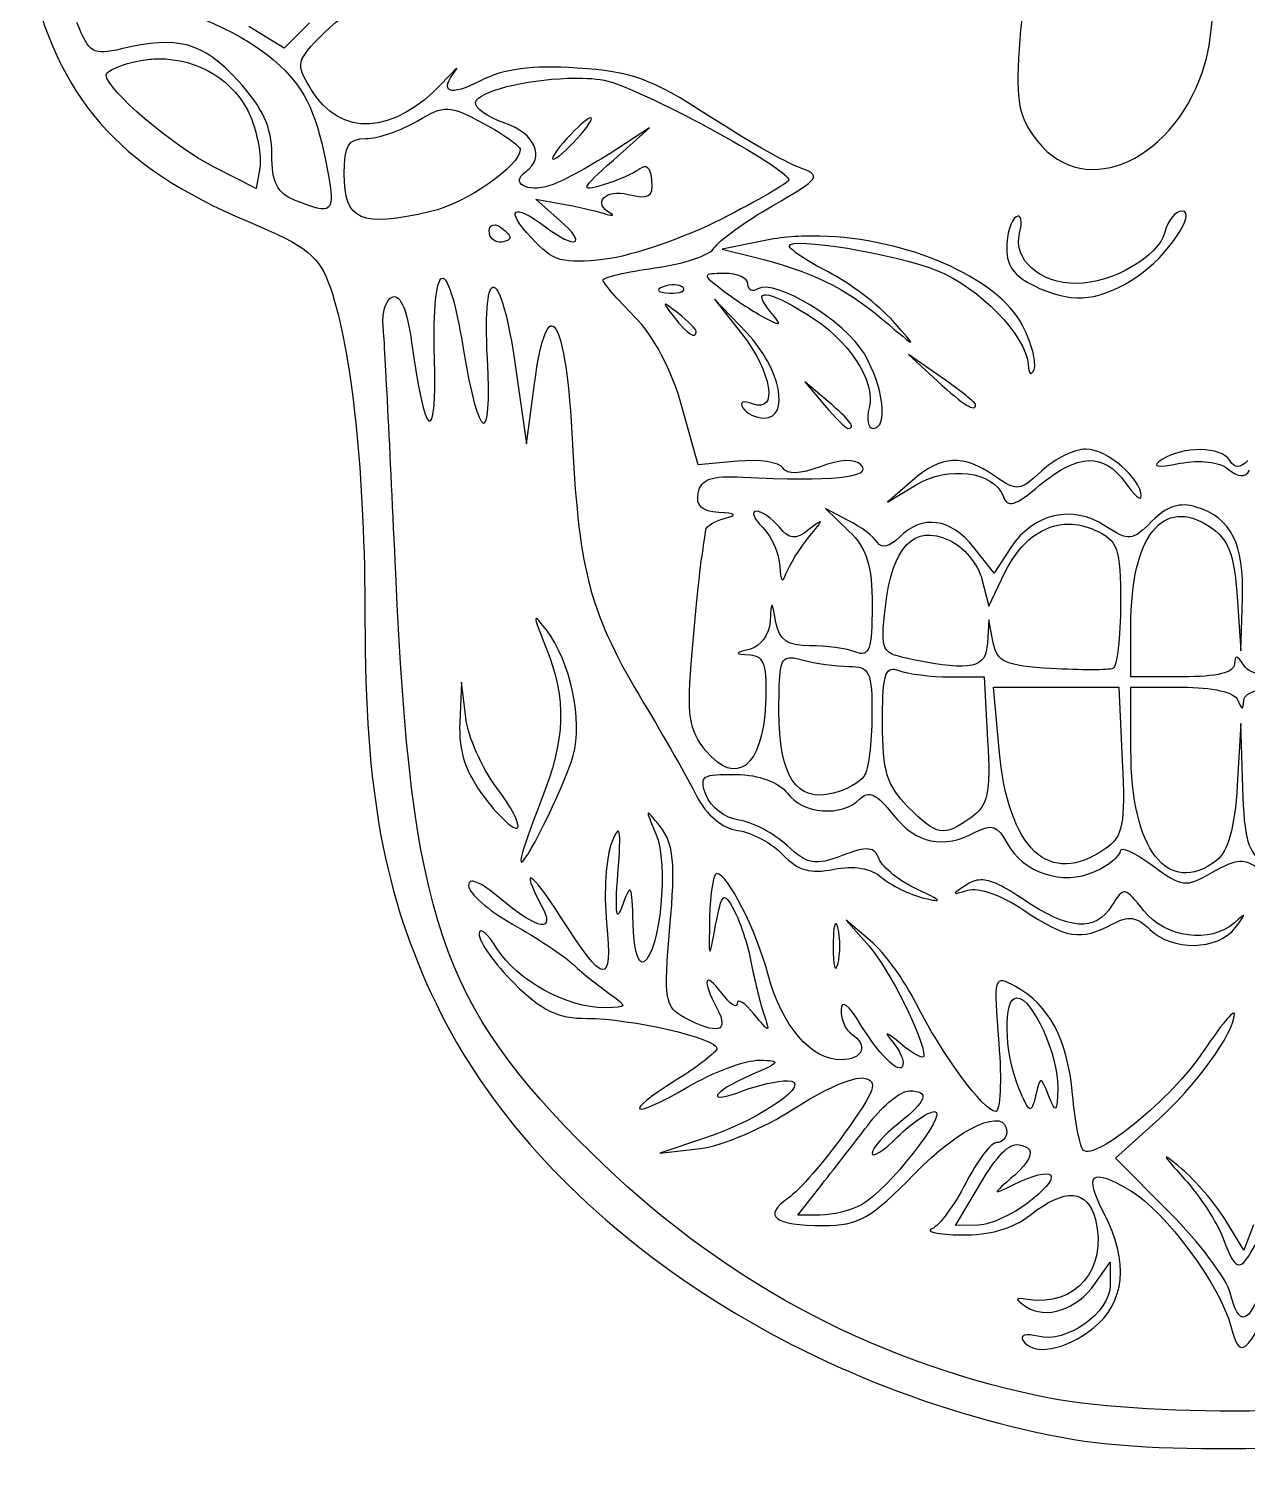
# Model space of a CAD drawing. Extents: x 66.6 to 134, y 115.4 to 211.9.
# Drawn here: x 67.28 to 100.51, y 115.4 to 154.36 of the extents above; entities that cross this region are included whole.
import ezdxf

# ---------------------------------------------------------------- set-up
doc = ezdxf.new("R2010")
doc.units = 0
doc.layers.add('Layer_1', color=7, linetype='CONTINUOUS')

msp = doc.modelspace()

# ---------------------------------------------------------------- linework, layer by layer
at = {"layer": 'Layer_1', "color": 7}
for points in [[(74.938819, 154.521875), (74.241533, 153.824589), (73.285725, 154.414938)], [(70.811319, 153.536855), (70.811319, 153.536855)], [(81.965159, 153.005481), (81.965159, 153.005481)], [(78.705826, 152.16598), (78.705826, 152.16598)], [(82.603467, 151.926201), (82.603467, 151.926201)], [(83.221932, 150.775815), (84.209709, 151.65776), (83.129879, 150.957716)], [(73.578971, 150.566906), (73.485265, 150.000808), (72.356376, 150.571314)], [(81.771132, 149.123272), (81.105265, 149.706458), (81.81082, 149.582986)], [(98.723758, 149.386201), (98.723758, 149.386201)], [(80.007796, 149.007518), (80.007796, 149.007518)], [(87.314154, 148.576466), (86.185265, 148.34716), (87.031932, 148.138251)], [(88.858107, 148.701592), (88.858107, 148.701592)], [(86.25582, 147.684048), (86.25582, 147.684048)], [(84.891564, 147.375921), (84.891564, 147.375921)], [(85.97966, 146.987312), (86.717186, 146.048593)], [(86.858297, 146.065682), (85.97966, 146.987312), (85.97966, 146.987312)], [(84.633043, 146.846201), (84.633043, 146.846201)], [(91.265265, 145.476433), (92.056811, 144.750481)], [(92.182487, 144.838125), (91.265265, 145.476433), (91.265265, 145.476433)], [(80.553498, 145.13027), (80.848951, 143.036201), (81.069987, 144.675517)], [(88.443043, 144.729534), (88.980478, 144.094534)], [(89.078043, 144.192101), (88.443043, 144.729534), (88.443043, 144.729534)], [(86.603086, 142.564362), (85.535381, 142.462387), (85.09055, 144.061464)], [(96.10769, 142.89509), (96.10769, 142.89509)], [(91.366687, 142.031888), (90.70082, 141.450908), (91.474727, 141.921646)], [(87.117922, 141.201757), (87.117922, 141.201757)], [(89.626502, 140.953158), (89.007487, 141.271762), (89.642487, 140.661566)], [(95.639159, 140.851186), (95.639159, 140.851186)], [(94.059375, 140.211224), (93.601314, 139.512284), (93.047896, 140.216186)], [(93.269483, 139.352981), (93.455242, 138.613251), (93.890702, 139.512834)], [(100.229128, 138.876731), (100.332757, 137.391757), (100.376301, 138.802868)], [(81.124558, 138.275355), (81.124558, 138.275355)], [(93.579267, 137.617757), (93.458549, 138.238423), (93.419964, 137.603423)], [(98.744154, 136.686201), (97.333043, 136.686201), (97.333043, 138.084084)], [(88.018606, 137.205448), (88.018606, 137.205448)], [(90.879414, 136.892909), (90.879414, 136.892909)], [(79.078447, 136.54509), (79.033246, 135.443213)], [(79.195854, 135.581016), (79.078447, 136.54509), (79.078447, 136.54509)], [(92.39195, 136.686201), (93.331769, 136.686201), (93.427132, 134.959244)], [(93.585329, 136.403979), (95.294648, 136.403979), (97.004519, 136.403979), (97.098225, 134.394249)], [(93.740221, 134.700725), (93.585329, 136.403979), (93.585329, 136.403979)], [(97.333043, 136.403979), (98.720453, 136.403979)], [(97.333043, 134.692456), (97.333043, 136.403979), (97.333043, 136.403979)], [(100.38402, 133.662235), (100.33055, 135.416201), (100.231883, 133.722868)], [(84.16892, 132.96991), (84.16892, 132.96991)], [(93.298699, 131.149797), (93.298699, 131.149797)], [(89.293017, 129.956415), (89.293017, 129.956415)], [(90.236698, 129.487881), (89.571932, 130.050121), (90.193151, 129.342911)], [(94.220882, 127.937312), (94.220882, 127.937312)], [(91.286211, 125.397312), (91.286211, 125.397312)], [(98.385864, 122.080651), (96.909159, 123.562868), (98.01269, 124.550645)], [(85.761932, 124.122353), (84.491932, 123.694609), (85.594362, 123.829658)], [(94.222536, 123.931631), (94.222536, 123.931631)], [(88.859761, 122.010645), (88.251769, 122.010645), (88.911577, 122.852904)], [(93.179635, 121.738897), (92.554007, 121.728423), (93.137191, 122.717305)], [(100.673958, 121.746062), (100.411029, 121.058145), (99.900051, 121.887173)], [(96.353534, 120.133207), (96.768598, 120.725214), (96.768598, 120.104545)]]:
    msp.add_lwpolyline(points, dxfattribs=at)
for points in [[(95.674987, 157.615296), (94.593641, 155.863077), (94.375374, 155.26434), (94.283169, 153.801988)], [(99.359861, 153.422752), (99.551055, 154.074293), (99.706602, 155.877312), (99.705473, 157.429534)], [(67.275826, 155.962752), (68.070651, 152.468172), (69.691634, 150.60587), (73.241075, 149.10839)], [(75.327425, 154.235242), (76.199893, 155.107709), (76.811375, 155.198257), (78.471008, 154.701021)], [(70.344439, 155.024583), (71.406089, 155.017127), (73.24011, 154.204869), (74.137353, 153.344481)], [(69.810314, 153.80695), (69.034121, 153.621832), (68.925649, 153.686266), (68.595435, 154.529041)], [(72.983107, 152.944298), (72.025784, 153.988918), (71.347361, 154.173534), (69.810314, 153.80695)], [(74.980713, 152.700108), (74.550101, 153.409795), (74.56461, 153.472426), (75.327425, 154.235242)], [(70.346093, 153.491103), (70.500796, 153.520124), (70.656746, 153.534797), (70.811319, 153.536855)], [(70.811319, 153.536855), (71.893326, 153.551251), (72.929301, 152.926727), (73.327065, 151.96644)], [(94.283169, 153.801988), (94.191415, 152.346802), (94.272255, 151.94231), (94.785877, 151.291201)], [(69.393043, 153.098086), (69.393043, 153.215827), (69.821671, 153.392721), (70.346093, 153.491103)], [(74.137353, 153.344481), (74.862529, 152.649093), (75.147523, 152.011195), (75.433812, 150.444534)], [(79.59714, 152.937132), (78.7504, 152.499265), (78.457199, 152.619946), (78.918043, 153.216597)], [(78.918043, 153.216597), (79.034459, 153.367324), (78.875709, 153.21846), (78.565265, 152.885869)], [(82.236908, 153.286049), (80.991493, 153.365351), (80.231293, 153.265066), (79.59714, 152.937132)], [(85.791147, 152.001168), (84.272061, 152.988934), (83.709425, 153.192287), (82.236908, 153.286049)], [(94.785877, 151.291201), (96.094942, 149.631732), (98.588373, 150.793748), (99.359861, 153.422752)], [(72.356376, 150.571314), (71.216963, 151.14716), (69.393043, 152.702532), (69.393043, 153.098086)], [(73.908598, 150.933465), (73.908598, 151.67114), (73.664928, 152.200304), (72.983107, 152.944298)], [(78.565265, 152.885869), (77.231268, 151.45671), (75.780728, 151.381617), (74.980713, 152.700108)], [(79.465399, 152.349534), (79.52486, 152.660879), (80.840168, 152.962589), (81.965159, 153.005481)], [(81.965159, 153.005481), (82.340156, 153.019778), (82.694179, 153.005487), (82.973333, 152.953117)], [(82.973333, 152.953117), (83.880523, 152.782926), (88.028035, 150.539279), (88.00207, 150.232868)], [(80.258598, 151.78509), (79.792932, 151.940312), (79.435751, 152.194312), (79.465399, 152.349534)], [(73.327065, 151.96644), (73.516877, 151.508193), (73.630505, 150.87831), (73.578971, 150.566906)], [(77.871836, 151.837456), (78.253028, 152.062633), (78.467901, 152.17443), (78.705826, 152.16598)], [(78.705826, 152.16598), (78.943748, 152.157533), (79.204721, 152.029077), (79.679269, 151.773516)], [(88.270512, 150.580134), (87.899683, 150.716292), (86.783765, 151.355731), (85.791147, 152.001168)], [(76.475607, 151.361757), (76.800908, 151.361757), (77.429019, 151.575876), (77.871836, 151.837456)], [(79.679269, 151.773516), (80.23054, 151.476638), (80.681932, 151.157521), (80.681932, 151.064653)], [(80.830759, 150.459969), (81.373325, 150.848651), (81.08867, 151.508399), (80.258598, 151.78509)], [(82.603467, 151.926201), (82.525859, 151.926201), (82.232881, 151.672201), (81.951932, 151.361757)], [(82.234154, 151.361757), (82.515103, 151.672201), (82.681078, 151.926201), (82.603467, 151.926201)], [(75.884154, 150.397683), (75.884154, 151.188472), (75.990554, 151.361757), (76.475607, 151.361757)], [(81.951932, 151.361757), (81.670982, 151.051312), (81.504454, 150.797312), (81.582065, 150.797312)], [(81.582065, 150.797312), (81.659676, 150.797312), (81.953204, 151.051312), (82.234154, 151.361757)], [(74.543598, 149.677243), (74.052407, 149.874677), (73.908598, 150.159148), (73.908598, 150.933465)], [(80.681932, 151.064653), (80.681932, 150.617579), (79.207027, 149.594188), (78.239496, 149.369666)], [(83.129879, 150.957716), (82.536061, 150.572627), (81.796012, 150.17705), (81.485605, 150.078529)], [(82.939709, 150.097822), (82.301975, 149.913183), (82.329102, 149.97847), (83.221932, 150.775815)], [(75.433812, 150.444534), (75.637438, 149.330248), (75.56428, 149.266979), (74.543598, 149.677243)], [(78.239496, 149.369666), (76.333172, 148.927296), (75.884154, 149.123277), (75.884154, 150.397683)], [(81.485605, 150.078529), (80.862057, 149.880623), (80.398696, 150.150453), (80.830759, 150.459969)], [(83.939064, 150.535486), (83.777472, 150.407174), (83.327765, 150.210171), (82.939709, 150.097822)], [(84.274203, 150.217986), (84.248583, 150.558095), (84.1204, 150.679479), (83.939064, 150.535486)], [(87.564956, 149.532274), (88.888127, 150.299977), (88.91708, 150.342734), (88.270512, 150.580134)], [(83.151376, 149.315095), (82.637884, 149.602268), (82.997, 149.997576), (83.627626, 149.8393)], [(83.627626, 149.8393), (84.188387, 149.698556), (84.30803, 149.768906), (84.274203, 150.217986)], [(88.00207, 150.232868), (87.995489, 150.155257), (87.163467, 149.67205), (86.152742, 149.159102)], [(80.9851, 148.652536), (80.246528, 149.44472), (80.480055, 149.62747), (81.370399, 148.954048)], [(81.81082, 149.582986), (82.198876, 149.514925), (82.706876, 149.399906), (82.939709, 149.327773)], [(82.939709, 149.327773), (83.172543, 149.255631), (83.267793, 149.249989), (83.151376, 149.315095)], [(85.974149, 148.380234), (86.090091, 148.573582), (86.806072, 149.091967), (87.564956, 149.532274)], [(94.20214, 149.229105), (94.061393, 149.142118), (93.946376, 148.754495), (93.946376, 148.368107)], [(94.299154, 148.780417), (94.386465, 149.114288), (94.342887, 149.316091), (94.20214, 149.229105)], [(97.524866, 147.612392), (98.302039, 148.120409), (99.157564, 149.386201), (98.723758, 149.386201)], [(98.723758, 149.386201), (98.550425, 149.386201), (98.341341, 149.127395), (98.258534, 148.810733)], [(73.241075, 149.10839), (74.902252, 148.407553), (75.201577, 148.166727), (75.504367, 147.292135)], [(79.835265, 148.838845), (79.835265, 148.962134), (79.906591, 149.024533), (80.007796, 149.007518)], [(80.117487, 148.539534), (79.962265, 148.539534), (79.835265, 148.674462), (79.835265, 148.838845)], [(80.007796, 149.007518), (80.04153, 149.001845), (80.078682, 148.986851), (80.117487, 148.962868)], [(80.117487, 148.962868), (80.272709, 148.866935), (80.399709, 148.73256), (80.399709, 148.66411)], [(81.370399, 148.954048), (82.204481, 148.323177), (82.528571, 148.460069), (81.771132, 149.123272)], [(86.152742, 149.159102), (85.142016, 148.646152), (83.719554, 148.15736), (82.992076, 148.072657)], [(80.399709, 148.66411), (80.399709, 148.59566), (80.272709, 148.539534), (80.117487, 148.539534)], [(82.992076, 148.072657), (81.826735, 147.936973), (81.587899, 148.005973), (80.9851, 148.652536)], [(88.858107, 148.701592), (88.324526, 148.714622), (87.80178, 148.675568), (87.314154, 148.576466)], [(88.019709, 148.430947), (88.019709, 148.696726), (90.900699, 148.222867), (92.041926, 147.769488)], [(89.078043, 147.726492), (88.495959, 148.02499), (88.019709, 148.341925), (88.019709, 148.430947)], [(94.380183, 146.261363), (93.681767, 147.611949), (91.170289, 148.645128), (88.858107, 148.701592)], [(95.848619, 147.410645), (94.848401, 147.410645), (94.111386, 148.062381), (94.299154, 148.780417)], [(98.258534, 148.810733), (98.084775, 148.14628), (96.818704, 147.410645), (95.848619, 147.410645)], [(78.343675, 145.365638), (78.270783, 148.160919), (78.691909, 148.307508), (79.128606, 145.639041)], [(79.786757, 145.367842), (79.639132, 148.076679), (80.160836, 147.914982), (80.553498, 145.13027)], [(84.351371, 147.834532), (85.127959, 147.941339), (85.858209, 148.186886), (85.974149, 148.380234)], [(87.031932, 148.138251), (88.600943, 147.751214), (89.536205, 147.301013), (90.544275, 146.447122)], [(93.946376, 148.368107), (93.946376, 147.844966), (94.180578, 147.564677), (94.863598, 147.269534)], [(82.939709, 147.503801), (82.939709, 147.578788), (83.574786, 147.727725), (84.351371, 147.834532)], [(86.25582, 147.684048), (85.62769, 147.67517), (85.626928, 147.670654), (86.185265, 147.240322)], [(86.89082, 147.39411), (86.89082, 147.558493), (86.60507, 147.688987), (86.25582, 147.684048)], [(90.841932, 146.390347), (90.453876, 146.826584), (89.660126, 147.428002), (89.078043, 147.726492)], [(92.041926, 147.769488), (93.186225, 147.314893), (94.49691, 145.964045), (94.532868, 145.201926)], [(75.504367, 147.292135), (76.093269, 145.591133), (76.448598, 142.188321), (76.448598, 138.242834)], [(81.069987, 144.675517), (81.429643, 147.343372), (81.928527, 146.545394), (82.109028, 143.014154)], [(83.792991, 146.513819), (83.323628, 146.98318), (82.939709, 147.428815), (82.939709, 147.503801)], [(84.580126, 147.32135), (84.354989, 147.231259), (84.421678, 147.16457), (84.750453, 147.151024)], [(84.891564, 147.375921), (84.79352, 147.379957), (84.681989, 147.362112), (84.580126, 147.32135)], [(84.750453, 147.151024), (85.04796, 147.13877), (85.214649, 147.205521), (85.120869, 147.2993)], [(85.120869, 147.2993), (85.073978, 147.346186), (84.989605, 147.371885), (84.891564, 147.375921)], [(87.16312, 147.264023), (87.013223, 147.17138), (86.89082, 147.229727), (86.89082, 147.39411)], [(87.491093, 146.659342), (86.97457, 147.285483), (87.392047, 147.2511), (88.498164, 146.576659)], [(90.06582, 145.48911), (89.546678, 146.378909), (87.628688, 147.551759), (87.16312, 147.264023)], [(94.863598, 147.269534), (95.824548, 146.854298), (96.497987, 146.941146), (97.524866, 147.612392)], [(76.943037, 146.253647), (76.903874, 146.625994), (77.021744, 146.982478), (77.204866, 147.046294)], [(77.204866, 147.046294), (77.416141, 147.119917), (77.604592, 146.666338), (77.720802, 145.804956)], [(86.185265, 147.240322), (86.495709, 147.001051), (87.003709, 146.666544), (87.314154, 146.497284)], [(85.09055, 144.061464), (84.816174, 145.048338), (84.319641, 145.987167), (83.792991, 146.513819)], [(84.633043, 146.846201), (84.618474, 146.831636), (84.703361, 146.717234), (84.878884, 146.493423)], [(84.98582, 146.60036), (84.76201, 146.775885), (84.647611, 146.860769), (84.633043, 146.846201)], [(84.878884, 146.493423), (85.24757, 146.023312), (85.479709, 145.874191), (85.479709, 146.106471)], [(85.479709, 146.106471), (85.479709, 146.165075), (85.257459, 146.387325), (84.98582, 146.60036)], [(87.314154, 146.497284), (87.819941, 146.221516), (87.838173, 146.238599), (87.491093, 146.659342)], [(88.498164, 146.576659), (89.637012, 145.88226), (90.386515, 144.754985), (90.195355, 144.023979)], [(77.286996, 139.508423), (77.13678, 142.845701), (76.982199, 145.8813), (76.943037, 146.253647)], [(90.544275, 146.447122), (91.540999, 145.602834), (91.543003, 145.60223), (90.841932, 146.390347)], [(94.691067, 145.063573), (94.765853, 145.247076), (94.626012, 145.78598), (94.380183, 146.261363)], [(77.720802, 145.804956), (78.080497, 143.13878), (78.40776, 142.908069), (78.343675, 145.365638)], [(86.717186, 146.048593), (87.549191, 144.989543), (87.726049, 143.859951), (87.017047, 144.132019)], [(87.330689, 143.741757), (88.055902, 143.741757), (87.779849, 145.099065), (86.858297, 146.065682)], [(79.128606, 145.639041), (79.55256, 143.048449), (79.921436, 142.896549), (79.786757, 145.367842)], [(90.303395, 143.459534), (90.72501, 143.459534), (90.593553, 144.584588), (90.06582, 145.48911)], [(94.532868, 145.201926), (94.545206, 144.940411), (94.61577, 144.878805), (94.691067, 145.063573)], [(92.056811, 144.750481), (92.787236, 144.080663), (93.099709, 143.889404), (93.099709, 144.112173)], [(93.099709, 144.112173), (93.099709, 144.160594), (92.686959, 144.487165), (92.182487, 144.838125)], [(87.017047, 144.132019), (86.765906, 144.228395), (86.652489, 144.181205), (86.751363, 144.021224)], [(89.615478, 143.459534), (89.841327, 143.459534), (89.674785, 143.686862), (89.078043, 144.192101)], [(86.751363, 144.021224), (86.846196, 143.86778), (87.107017, 143.741757), (87.330689, 143.741757)], [(88.980478, 144.094534), (89.276174, 143.745284), (89.561924, 143.459534), (89.615478, 143.459534)], [(90.195355, 144.023979), (90.114244, 143.713808), (90.162705, 143.459534), (90.303395, 143.459534)], [(82.109028, 143.014154), (82.287776, 139.517164), (82.600831, 138.379297), (84.044344, 135.980645)], [(100.029035, 142.588616), (99.793837, 142.96917), (98.746578, 142.980609), (98.179709, 142.60901)], [(87.846628, 142.382461), (87.750179, 142.538513), (87.190416, 142.620372), (86.603086, 142.564362)], [(89.977076, 142.461836), (89.802487, 142.636425), (89.403651, 142.619926), (88.863619, 142.416085)], [(93.62116, 142.159771), (92.757526, 142.764686), (92.168255, 142.731108), (91.366687, 142.031888)], [(94.844306, 141.907865), (95.880109, 142.779435), (96.603208, 142.803286), (97.175947, 141.985586)], [(96.10769, 142.89509), (95.792502, 142.89509), (95.249752, 142.627927), (94.901631, 142.300882)], [(97.615265, 141.610759), (97.615265, 142.095193), (96.676137, 142.89509), (96.10769, 142.89509)], [(98.179709, 142.60901), (97.878632, 142.411646), (98.02066, 142.382518), (98.672495, 142.507588)], [(98.672495, 142.507588), (99.215682, 142.611809), (99.751828, 142.548352), (99.988246, 142.352145)], [(100.525682, 142.588616), (100.304744, 142.367679), (100.16558, 142.367679), (100.029035, 142.588616)], [(86.755772, 142.131106), (89.136056, 142.006795), (90.311427, 142.127485), (89.977076, 142.461836)], [(88.863619, 142.416085), (88.306574, 142.205824), (87.962709, 142.194637), (87.846628, 142.382461)], [(91.474727, 141.921646), (92.341813, 142.449469), (93.589156, 142.289712), (93.847158, 141.617374)], [(94.901631, 142.300882), (94.309593, 141.744693), (94.226789, 141.735571), (93.62116, 142.159771)], [(99.988246, 142.352145), (100.260861, 142.125893), (100.444791, 142.115183), (100.569779, 142.317418)], [(85.535934, 141.695645), (85.611945, 142.07949), (85.883507, 142.176659), (86.755772, 142.131106)], [(93.847158, 141.617374), (93.975468, 141.283003), (94.168423, 141.339148), (94.844306, 141.907865)], [(97.175947, 141.985586), (97.41758, 141.640606), (97.615265, 141.472027), (97.615265, 141.610759)], [(86.093763, 141.169236), (85.628607, 141.19246), (85.466549, 141.345278), (85.535934, 141.695645)], [(97.333043, 138.084084), (97.333043, 140.513744), (98.207652, 141.618427), (99.474514, 140.788346)], [(99.110159, 141.316409), (98.673449, 141.455014), (98.31882, 141.340867), (97.90796, 140.930008)], [(86.25582, 141.007178), (86.616007, 141.101305), (86.571949, 141.14536), (86.093763, 141.169236)], [(87.117922, 141.201757), (86.970619, 141.201757), (87.049839, 141.002502), (87.293758, 140.75858)], [(87.740242, 140.775118), (87.545424, 141.009865), (87.265225, 141.201757), (87.117922, 141.201757)], [(93.047896, 140.216186), (92.420276, 141.014076), (91.646849, 141.119768), (91.021075, 140.493997)], [(96.625283, 140.805985), (95.736503, 141.388337), (94.668255, 141.140492), (94.059375, 140.211224)], [(100.376301, 138.802868), (100.423057, 140.329052), (100.080868, 141.008319), (99.110159, 141.316409)], [(85.62964, 139.931757), (85.679252, 140.242201), (85.728892, 140.582437), (85.740435, 140.687474)], [(85.740435, 140.687474), (85.751969, 140.792509), (85.984182, 140.936194), (86.25582, 141.007178)], [(87.293758, 140.75858), (87.537679, 140.514661), (87.747286, 140.038411), (87.759534, 139.700247)], [(88.55053, 140.699601), (88.180268, 140.414554), (88.027586, 140.428894), (87.740242, 140.775118)], [(88.54998, 140.491793), (88.969946, 141.006024), (88.969983, 141.022517), (88.55053, 140.699601)], [(90.420802, 140.351785), (90.324652, 140.507363), (89.967105, 140.777949), (89.626502, 140.953158)], [(89.642487, 140.661566), (90.1372, 140.186123), (90.277487, 139.735285), (90.277487, 138.620967)], [(90.637431, 138.591754), (90.822961, 140.237759), (91.411188, 140.854759), (92.375965, 140.415175)], [(93.890702, 139.512834), (94.311637, 140.381969), (94.94658, 140.852952), (95.639159, 140.851186)], [(95.639159, 140.851186), (95.870017, 140.850596), (96.107309, 140.797549), (96.345265, 140.689128)], [(96.345265, 140.689128), (96.983025, 140.398546), (97.05082, 140.205944), (97.05082, 138.68491)], [(97.90796, 140.930008), (97.359464, 140.381512), (97.283662, 140.3746), (96.625283, 140.805985)], [(99.474514, 140.788346), (99.988393, 140.451641), (100.14721, 140.048992), (100.229128, 138.876731)], [(87.937577, 139.508423), (88.023186, 139.741257), (88.298596, 140.184024), (88.54998, 140.491793)], [(91.021075, 140.493997), (90.759156, 140.232078), (90.528417, 140.177662), (90.420802, 140.351785)], [(92.375965, 140.415175), (92.765474, 140.237705), (93.167395, 139.759731), (93.269483, 139.352981)], [(85.368915, 137.35152), (85.462528, 138.460256), (85.580028, 139.621312), (85.62964, 139.931757)], [(82.623863, 123.703979), (78.510895, 127.76085), (77.708862, 130.135945), (77.286996, 139.508423)], [(87.759534, 139.700247), (87.774512, 139.286958), (87.832946, 139.223864), (87.937577, 139.508423)], [(87.654254, 138.167868), (87.533124, 138.796758), (87.531366, 138.797218), (87.493297, 138.188814)], [(90.277487, 138.620967), (90.277487, 137.432656), (90.201888, 137.219666), (89.831003, 137.361993)], [(91.409131, 137.151427), (90.51428, 137.330399), (90.498665, 137.360622), (90.637431, 138.591754)], [(97.05082, 138.68491), (97.05082, 137.759407), (96.95557, 136.962923), (96.839154, 136.914956)], [(76.448598, 138.242834), (76.448598, 133.53953), (76.967653, 130.733773), (78.386119, 127.775808)], [(81.124558, 138.275355), (81.064106, 138.29907), (81.15252, 138.058636), (81.388591, 137.471685)], [(81.394102, 137.96502), (81.250528, 138.151541), (81.160829, 138.261128), (81.124558, 138.275355)], [(82.125013, 134.540872), (82.397981, 135.492661), (82.052736, 137.109407), (81.394102, 137.96502)], [(87.493297, 138.188814), (87.472159, 137.850946), (87.233015, 137.516211), (86.961376, 137.445226)], [(88.580296, 137.532868), (87.970953, 137.532868), (87.746956, 137.68658), (87.654254, 138.167868)], [(89.831003, 137.361993), (89.585475, 137.456213), (89.022473, 137.532868), (88.580296, 137.532868)], [(93.419964, 137.603423), (93.378601, 136.919957), (92.995775, 136.8341), (91.409131, 137.151427)], [(95.163459, 136.912202), (93.913415, 136.984516), (93.682126, 137.087586), (93.579267, 137.617757)], [(81.388591, 137.471685), (81.955902, 136.061152), (81.92021, 135.009064), (81.246376, 133.299534)], [(85.744843, 134.670409), (85.275632, 135.242163), (85.222622, 135.61891), (85.368915, 137.35152)], [(86.961376, 137.445226), (86.511384, 137.327633), (86.509998, 137.313547), (86.947595, 137.283719)], [(86.947595, 137.283719), (87.335078, 137.257309), (87.416883, 136.99769), (87.370928, 135.940959)], [(87.737487, 135.751893), (87.737487, 136.865802), (87.755267, 137.183965), (88.018606, 137.205448)], [(88.018606, 137.205448), (88.106385, 137.212608), (88.221828, 137.186841), (88.372487, 137.146466)], [(88.372487, 137.146466), (88.721737, 137.05287), (89.293237, 136.974542), (89.642487, 136.972284)], [(100.408825, 137.004805), (100.230401, 137.286476), (100.162256, 137.295448), (100.159123, 137.038979)], [(89.642487, 136.972284), (90.211955, 136.96883), (90.276942, 136.830075), (90.273076, 135.627868)], [(90.559709, 135.43384), (90.559709, 136.605209), (90.614703, 136.927081), (90.879414, 136.892909)], [(90.879414, 136.892909), (90.917231, 136.888027), (90.958814, 136.8756), (91.005643, 136.857631)], [(91.005643, 136.857631), (91.251171, 136.763411), (91.875153, 136.686201), (92.39195, 136.686201)], [(96.839154, 136.914956), (96.722737, 136.866973), (95.9686, 136.865621), (95.163459, 136.912202)], [(100.159123, 137.038979), (100.15625, 136.80437), (99.682591, 136.686201), (98.744154, 136.686201)], [(102.733297, 136.781564), (101.139515, 136.655306), (100.597008, 136.707726), (100.408825, 137.004805)], [(98.720453, 136.403979), (99.566459, 136.403979), (100.163286, 136.266288), (100.250075, 136.051201)], [(100.414887, 136.051201), (100.429554, 136.283416), (100.91974, 136.403979), (101.848598, 136.403979)], [(84.044344, 135.980645), (84.604823, 135.049312), (85.256395, 133.906312), (85.492387, 133.440645)], [(100.250075, 136.051201), (100.363954, 135.768979), (100.39705, 135.768979), (100.414887, 136.051201)], [(80.037009, 133.668297), (79.639064, 134.19003), (79.260378, 135.050771), (79.195854, 135.581016)], [(87.370928, 135.940959), (87.29689, 134.23844), (86.567227, 133.668303), (85.744843, 134.670409)], [(89.214192, 133.511754), (88.207015, 133.257133), (87.737487, 133.969541), (87.737487, 135.751893)], [(90.273076, 135.627868), (90.270697, 134.890562), (90.175447, 134.149678), (90.061409, 133.980839)], [(79.033246, 135.443213), (79.000469, 134.643333), (79.189574, 134.076752), (79.722266, 133.378359)], [(91.252034, 133.145746), (90.679953, 133.717827), (90.559709, 134.116421), (90.559709, 135.43384)], [(93.427132, 134.959244), (93.508198, 133.49481), (93.438258, 133.172596), (92.966314, 132.842577)], [(80.694059, 131.666286), (80.715053, 131.327597), (81.867307, 133.64231), (82.125013, 134.540872)], [(96.635203, 131.99536), (95.109741, 130.929271), (93.98707, 131.978469), (93.740221, 134.700725)], [(99.666888, 131.676757), (98.339207, 130.672971), (97.333043, 131.973623), (97.333043, 134.692456)], [(85.749805, 133.461042), (85.556875, 133.986491), (85.639111, 134.043492), (86.565605, 134.025486)], [(86.565605, 134.025486), (87.200088, 134.013164), (87.738091, 133.815279), (87.965139, 133.511201)], [(97.098225, 134.394249), (97.1795, 132.651185), (97.117998, 132.332768), (96.635203, 131.99536)], [(80.608619, 132.568074), (80.692199, 132.651657), (80.434953, 133.146567), (80.037009, 133.668297)], [(90.061409, 133.980839), (89.947369, 133.812002), (89.566171, 133.600739), (89.214192, 133.511754)], [(100.231883, 133.722868), (100.164669, 132.566349), (99.985576, 131.917698), (99.666888, 131.676757)], [(100.983189, 131.616124), (100.5438, 131.851277), (100.426972, 132.250475), (100.38402, 133.662235)], [(79.722266, 133.378359), (80.125996, 132.84904), (80.525036, 132.484494), (80.608619, 132.568074)], [(81.246376, 133.299534), (80.935932, 132.511931), (80.687201, 131.776957), (80.694059, 131.666286)], [(85.492387, 133.440645), (85.759428, 132.913714), (86.184726, 132.557575), (86.617968, 132.496965)], [(86.638915, 132.781394), (86.267753, 132.833806), (85.86783, 133.139588), (85.749805, 133.461042)], [(87.965139, 133.511201), (88.386652, 132.946692), (89.441353, 132.859175), (89.930221, 133.348043)], [(89.930221, 133.348043), (90.182835, 133.600657), (90.400886, 133.500824), (90.854059, 132.924709)], [(84.16892, 132.96991), (84.152602, 132.945046), (84.227805, 132.76336), (84.381137, 132.404362)], [(84.505713, 132.593979), (84.293092, 132.862646), (84.185238, 132.994771), (84.16892, 132.96991)], [(90.854059, 132.924709), (91.477298, 132.132387), (92.214333, 131.97935), (93.106325, 132.456728)], [(92.966314, 132.842577), (92.213032, 132.315823), (92.054178, 132.343603), (91.252034, 133.145746)], [(83.345954, 131.323979), (83.439813, 132.574974), (83.407194, 132.739278), (83.176181, 132.170645)], [(84.765334, 129.867119), (84.916687, 131.616697), (84.867075, 132.137363), (84.505713, 132.593979)], [(86.617968, 132.496965), (87.000836, 132.443399), (87.553001, 132.144873), (87.844974, 131.833853)], [(87.958524, 132.087966), (87.603979, 132.416834), (87.010073, 132.72898), (86.638915, 132.781394)], [(93.106325, 132.456728), (93.531419, 132.684233), (93.7036, 132.623629), (93.951338, 132.160725)], [(83.176181, 132.170645), (83.018514, 131.78259), (82.955201, 130.796864), (83.03562, 129.979565)], [(84.381137, 132.404362), (84.73009, 131.587351), (84.504505, 129.194796), (84.052063, 128.91517)], [(89.456175, 131.811806), (88.715514, 131.532239), (88.518261, 131.568764), (87.958524, 132.087966)], [(90.469861, 131.715342), (90.337815, 132.059447), (90.157554, 132.076547), (89.456175, 131.811806)], [(93.951338, 132.160725), (94.392143, 131.337071), (95.479402, 130.981327), (96.346368, 131.376345)], [(97.05082, 131.942443), (97.05082, 132.077396), (97.439429, 131.900167), (97.914576, 131.548876)], [(87.844974, 131.833853), (88.243289, 131.409554), (88.589256, 131.31133), (89.231281, 131.439735)], [(91.512209, 130.890175), (91.027225, 131.113901), (90.558183, 131.485173), (90.469861, 131.715342)], [(96.346368, 131.376345), (96.733809, 131.552875), (97.05082, 131.80749), (97.05082, 131.942443)], [(99.561055, 131.359257), (100.226949, 131.741428), (100.421381, 131.751565), (100.867436, 131.425404)], [(81.782708, 130.143277), (80.995909, 131.383928), (80.650326, 131.591396), (81.256299, 130.459123)], [(83.4799, 130.477312), (83.2972, 129.961839), (83.26087, 130.189939), (83.345954, 131.323979)], [(86.038092, 131.323979), (85.94668, 131.323979), (85.860464, 130.784229), (85.846268, 130.124534)], [(87.442034, 128.557431), (87.109306, 129.800075), (86.33583, 131.323979), (86.038092, 131.323979)], [(89.231281, 131.439735), (89.776661, 131.548811), (90.249412, 131.468606), (90.534905, 131.218699)], [(97.914576, 131.548876), (98.7303, 130.945787), (98.822174, 130.935198), (99.561055, 131.359257)], [(80.138984, 130.643781), (79.591109, 131.104791), (79.271063, 131.234977), (79.272474, 130.996559)], [(79.272474, 130.996559), (79.273671, 130.788733), (79.813421, 130.314828), (80.471919, 129.943737)], [(83.758264, 129.966888), (83.733643, 131.031278), (83.698774, 131.094848), (83.4799, 130.477312)], [(90.534905, 131.218699), (90.781259, 131.003047), (91.300543, 130.749174), (91.688598, 130.654805)], [(92.869853, 131.024671), (92.431173, 130.741224), (92.432291, 130.729156), (92.888043, 130.870882)], [(93.298699, 131.149797), (93.14311, 131.159082), (93.009723, 131.11505), (92.869853, 131.024671)], [(92.888043, 130.870882), (93.164798, 130.956946), (93.834382, 130.718149), (94.409395, 130.327935)], [(94.390656, 130.622284), (93.878372, 130.969931), (93.558013, 131.13432), (93.298699, 131.149797)], [(97.686371, 130.309743), (97.171775, 130.963945), (97.140711, 130.969031), (96.817104, 130.450854)], [(81.256299, 130.459123), (81.668939, 129.688097), (81.178502, 129.769087), (80.138984, 130.643781)], [(86.01053, 129.912868), (86.183487, 130.812332), (86.227435, 130.850181), (86.505519, 130.336201)], [(91.688598, 130.654805), (92.226867, 130.523901), (92.184926, 130.579841), (91.512209, 130.890175)], [(96.817104, 130.450854), (96.363, 129.723714), (95.639927, 129.774508), (94.390656, 130.622284)], [(83.03562, 129.979565), (83.206748, 128.240385), (82.969955, 128.271184), (81.782708, 130.143277)], [(85.846268, 130.124534), (85.820871, 128.944436), (85.823654, 128.941021), (86.01053, 129.912868)], [(86.505519, 130.336201), (86.673487, 130.025757), (86.883796, 129.390757), (86.9724, 128.92509)], [(94.409395, 130.327935), (95.550705, 129.553421), (95.970028, 129.485614), (96.819861, 129.94043)], [(96.819861, 129.94043), (97.27337, 130.183141), (97.496257, 130.152593), (97.849532, 129.799318)], [(100.155265, 129.983423), (99.501573, 129.400507), (98.273749, 129.563011), (97.686371, 130.309743)], [(100.177312, 129.842312), (100.495238, 130.262476), (100.491823, 130.283541), (100.155265, 129.983423)], [(80.048035, 129.279522), (79.783915, 129.705505), (79.564329, 129.882639), (79.560208, 129.673092)], [(80.471919, 129.943737), (81.130419, 129.572649), (81.860209, 129.090853), (82.093043, 128.872726)], [(84.052063, 128.91517), (83.90279, 128.822914), (83.774068, 129.284218), (83.758264, 129.966888)], [(85.151736, 127.397675), (84.625025, 127.679561), (84.593385, 127.87944), (84.765334, 129.867119)], [(89.293017, 129.956415), (89.246733, 129.983039), (89.213642, 129.755882), (89.213642, 129.348423)], [(89.342626, 129.842312), (89.32488, 129.910223), (89.308443, 129.947542), (89.293017, 129.956415)], [(89.342626, 128.854534), (89.413611, 129.126173), (89.413611, 129.570673), (89.342626, 129.842312)], [(97.849532, 129.799318), (98.447019, 129.201831), (99.710316, 129.22516), (100.177312, 129.842312)], [(79.560208, 129.673092), (79.556077, 129.463542), (79.984402, 128.860292), (80.512158, 128.332536)], [(89.213642, 129.348423), (89.213642, 128.805145), (89.271639, 128.582895), (89.342626, 128.854534)], [(90.193151, 129.342911), (90.754906, 128.703557), (91.688598, 126.835771), (91.688598, 126.350916)], [(91.468662, 127.796201), (91.157004, 128.41709), (90.602463, 129.178545), (90.236698, 129.487881)], [(82.982153, 127.664463), (81.972954, 127.6508), (80.583961, 128.415165), (80.048035, 129.279522)], [(82.093043, 128.872726), (82.325876, 128.6546), (82.770376, 128.295328), (83.08082, 128.074565)], [(86.175895, 128.061888), (85.697929, 128.693814), (85.624941, 128.43875), (86.054077, 127.636901)], [(86.9724, 128.92509), (87.061003, 128.459423), (87.21576, 127.824423), (87.316908, 127.513979)], [(94.187258, 128.241584), (93.590189, 128.561125), (93.583706, 128.539267), (93.731402, 126.699285)], [(80.512158, 128.332536), (81.253584, 127.59111), (81.706743, 127.372868), (82.504249, 127.372868)], [(89.43082, 126.243979), (88.609066, 126.243979), (87.813786, 127.169024), (87.442034, 128.557431)], [(95.742785, 125.303056), (95.602134, 126.808663), (95.102934, 127.751528), (94.187258, 128.241584)], [(83.08082, 128.074565), (83.634126, 127.681108), (83.631972, 127.673268), (82.982153, 127.664463)], [(86.599228, 127.779666), (86.594292, 127.633582), (86.40379, 127.760582), (86.175895, 128.061888)], [(87.054532, 127.497443), (86.80903, 127.798744), (86.604167, 127.925749), (86.599228, 127.779666)], [(89.973215, 127.19207), (89.626011, 127.761474), (89.431935, 127.908176), (89.431371, 127.601623)], [(93.645965, 124.832868), (93.325555, 124.832868), (92.159458, 126.419984), (91.468662, 127.796201)], [(94.272695, 125.48661), (93.874923, 126.454105), (93.843503, 127.937312), (94.220882, 127.937312)], [(94.220882, 127.937312), (94.644656, 127.937312), (95.359827, 126.365563), (95.337644, 125.482202)], [(78.386119, 127.775808), (81.128957, 122.056086), (87.891476, 117.380189), (95.498598, 115.942868)], [(86.054077, 127.636901), (86.39324, 127.003171), (86.055996, 126.913726), (85.151736, 127.397675)], [(87.316908, 127.513979), (87.498261, 126.957394), (87.494686, 126.95725), (87.054532, 127.497443)], [(89.431371, 127.601623), (89.430789, 127.339145), (89.55782, 127.045467), (89.713043, 126.949534)], [(98.01269, 124.550645), (99.091352, 125.516133), (100.152186, 126.972894), (100.154161, 127.491932)], [(100.154161, 127.491932), (100.154743, 127.634962), (99.773255, 127.175357), (99.306394, 126.47053)], [(82.504249, 127.372868), (83.686261, 127.372868), (86.044154, 126.831484), (86.044154, 126.559825)], [(91.124154, 126.171219), (91.124154, 125.749373), (90.533739, 126.272825), (89.973215, 127.19207)], [(91.053598, 126.686605), (90.704348, 126.978183), (90.577348, 127.03599), (90.771376, 126.815039)], [(89.713043, 126.949534), (90.190292, 126.654578), (90.02605, 126.243979), (89.43082, 126.243979)], [(90.771376, 126.815039), (90.965404, 126.594084), (91.124154, 126.304558), (91.124154, 126.171219)], [(91.688598, 126.350916), (91.688598, 126.244261), (91.402848, 126.395027), (91.053598, 126.686605)], [(93.731402, 126.699285), (93.813802, 125.672753), (93.775411, 124.832868), (93.645965, 124.832868)], [(86.044154, 126.559825), (86.044154, 126.459673), (85.541623, 126.066867), (84.927392, 125.687253)], [(85.270247, 125.513619), (85.955765, 125.915359), (86.823429, 126.239023), (87.197847, 126.232955)], [(87.197847, 126.232955), (87.811542, 126.222996), (87.788239, 126.182793), (86.961376, 125.823403)], [(99.306394, 126.47053), (98.470302, 125.20826), (96.347892, 123.465984), (96.031623, 123.782253)], [(84.927392, 125.687253), (83.411128, 124.750151), (83.70953, 124.598979), (85.270247, 125.513619)], [(86.961376, 125.823403), (85.878424, 125.352707), (85.717939, 125.005283), (86.767899, 125.404481)], [(87.967343, 125.673472), (88.728513, 125.663428), (87.249844, 124.623498), (85.761932, 124.122353)], [(86.767899, 125.404481), (87.166058, 125.555859), (87.705808, 125.676915), (87.967343, 125.673472)], [(88.134362, 124.906731), (88.924926, 125.424366), (89.787812, 125.801799), (90.05204, 125.745682)], [(90.05204, 125.745682), (90.456258, 125.659832), (90.372971, 125.42164), (89.527834, 124.245273)], [(94.734064, 125.256201), (94.614563, 124.755578), (94.562402, 124.781958), (94.272695, 125.48661)], [(95.093454, 125.256201), (94.869107, 125.820645), (94.868794, 125.820645), (94.734064, 125.256201)], [(95.337644, 125.482202), (95.320502, 124.799343), (95.287341, 124.768386), (95.093454, 125.256201)], [(90.227878, 124.546237), (90.588933, 125.014458), (91.065183, 125.397312), (91.286211, 125.397312)], [(91.286211, 125.397312), (91.872065, 125.397312), (91.781517, 125.128566), (90.983043, 124.500486)], [(96.031623, 123.782253), (95.942489, 123.871387), (95.81259, 124.555807), (95.742785, 125.303056)], [(85.594362, 123.829658), (86.200798, 123.904176), (87.343798, 124.389093), (88.134362, 124.906731)], [(91.981294, 124.832868), (92.384685, 124.832868), (90.680969, 122.660454), (89.985895, 122.288459)], [(90.969812, 124.140543), (91.350812, 124.521543), (91.805974, 124.832868), (91.981294, 124.832868)], [(91.432834, 123.139534), (92.67284, 124.419308), (93.946376, 124.991282), (93.946376, 124.268423)], [(88.911577, 122.852904), (89.274625, 123.316016), (89.866823, 124.078016), (90.227878, 124.546237)], [(90.983043, 124.500486), (90.594987, 124.19524), (90.277487, 123.833716), (90.277487, 123.696813)], [(89.527834, 124.245273), (88.975387, 123.476304), (88.283923, 122.679357), (87.991047, 122.474218)], [(90.277487, 123.696813), (90.277487, 123.559913), (90.588815, 123.759543), (90.969812, 124.140543)], [(93.669666, 123.986201), (93.517599, 123.986201), (93.140163, 123.490339), (92.830715, 122.88377)], [(93.137191, 122.717305), (93.636905, 123.564253), (93.933264, 123.91566), (94.222536, 123.931631)], [(93.946376, 124.268423), (93.946376, 124.113201), (93.821735, 123.986201), (93.669666, 123.986201)], [(94.222536, 123.931631), (94.318957, 123.936956), (94.414631, 123.90498), (94.516883, 123.841785)], [(94.793043, 117.084437), (90.157308, 118.07283), (86.090023, 120.285094), (82.623863, 123.703979)], [(94.516883, 123.841785), (94.686605, 123.736889), (94.541515, 123.432825), (94.164105, 123.103156)], [(98.713838, 123.276237), (98.134763, 123.756393), (98.146497, 123.71614), (98.79652, 122.994015)], [(88.948508, 121.728423), (89.918464, 121.728423), (90.245565, 121.91419), (91.432834, 123.139534)], [(94.1393, 122.84188), (95.238759, 123.373655), (95.520149, 123.154467), (94.651932, 122.442798)], [(96.606541, 122.050885), (96.035625, 123.154918), (96.230607, 123.322121), (97.332492, 122.673207)], [(99.900051, 121.887173), (99.619077, 122.343188), (99.085313, 122.96822), (98.713838, 123.276237)], [(92.830715, 122.88377), (92.521267, 122.277199), (92.105607, 121.715497), (91.907431, 121.63582)], [(94.164105, 123.103156), (93.53362, 122.552416), (93.533019, 122.54864), (94.1393, 122.84188)], [(94.587438, 122.010645), (95.5453, 122.7641), (96.156111, 122.722647), (96.365108, 121.889931)], [(98.79652, 122.994015), (99.213506, 122.530775), (99.686432, 121.802507), (99.847688, 121.375645)], [(87.991047, 122.474218), (87.278681, 121.975258), (87.595642, 121.728423), (88.948508, 121.728423)], [(94.651932, 122.442798), (94.186265, 122.061096), (93.523652, 121.744456), (93.179635, 121.738897)], [(97.332492, 122.673207), (98.265341, 122.123842), (99.78353, 120.066417), (100.055494, 118.982822)], [(89.985895, 122.288459), (89.700786, 122.135876), (89.194208, 122.010645), (88.859761, 122.010645)], [(92.708897, 121.468801), (93.469584, 121.454208), (94.117439, 121.640946), (94.587438, 122.010645)], [(96.30723, 118.927148), (97.176471, 119.610893), (97.28456, 120.73974), (96.606541, 122.050885)], [(100.039509, 119.893428), (99.942252, 120.280928), (99.198046, 121.265178), (98.385864, 122.080651)], [(91.907431, 121.63582), (91.709251, 121.556146), (92.070134, 121.48105), (92.708897, 121.468801)], [(96.365108, 121.889931), (96.704923, 120.536), (95.824977, 119.501032), (94.51082, 119.709324)], [(99.847688, 121.375645), (100.221206, 120.3869), (100.322036, 120.400599), (100.886175, 121.516757)], [(94.471132, 119.5175), (95.009067, 119.154133), (95.863345, 119.433364), (96.353534, 120.133207)], [(96.768598, 120.104545), (96.768598, 119.348062), (95.572588, 118.501968), (94.791939, 118.706111)], [(100.952873, 120.147539), (100.540738, 119.007801), (100.279922, 118.935544), (100.039509, 119.893428)], [(94.51082, 119.709324), (94.165877, 119.763996), (94.158221, 119.728865), (94.471132, 119.5175)], [(100.055494, 118.982822), (100.295188, 118.027807), (100.509764, 118.192577), (101.249426, 119.901147)], [(94.385694, 118.598074), (94.653859, 118.164174), (95.527461, 118.31378), (96.30723, 118.927148)], [(94.791939, 118.706111), (94.481554, 118.787278), (94.298708, 118.738821), (94.385694, 118.598074)], [(106.305725, 117.213971), (103.494281, 116.539965), (97.655795, 116.474066), (94.793043, 117.084437)], [(95.498598, 115.942868), (98.353575, 115.403437), (104.206658, 115.618126), (107.069709, 116.367305)]]:
    msp.add_open_spline(points, degree=3, dxfattribs=at)

doc.saveas('drawing.dxf')
